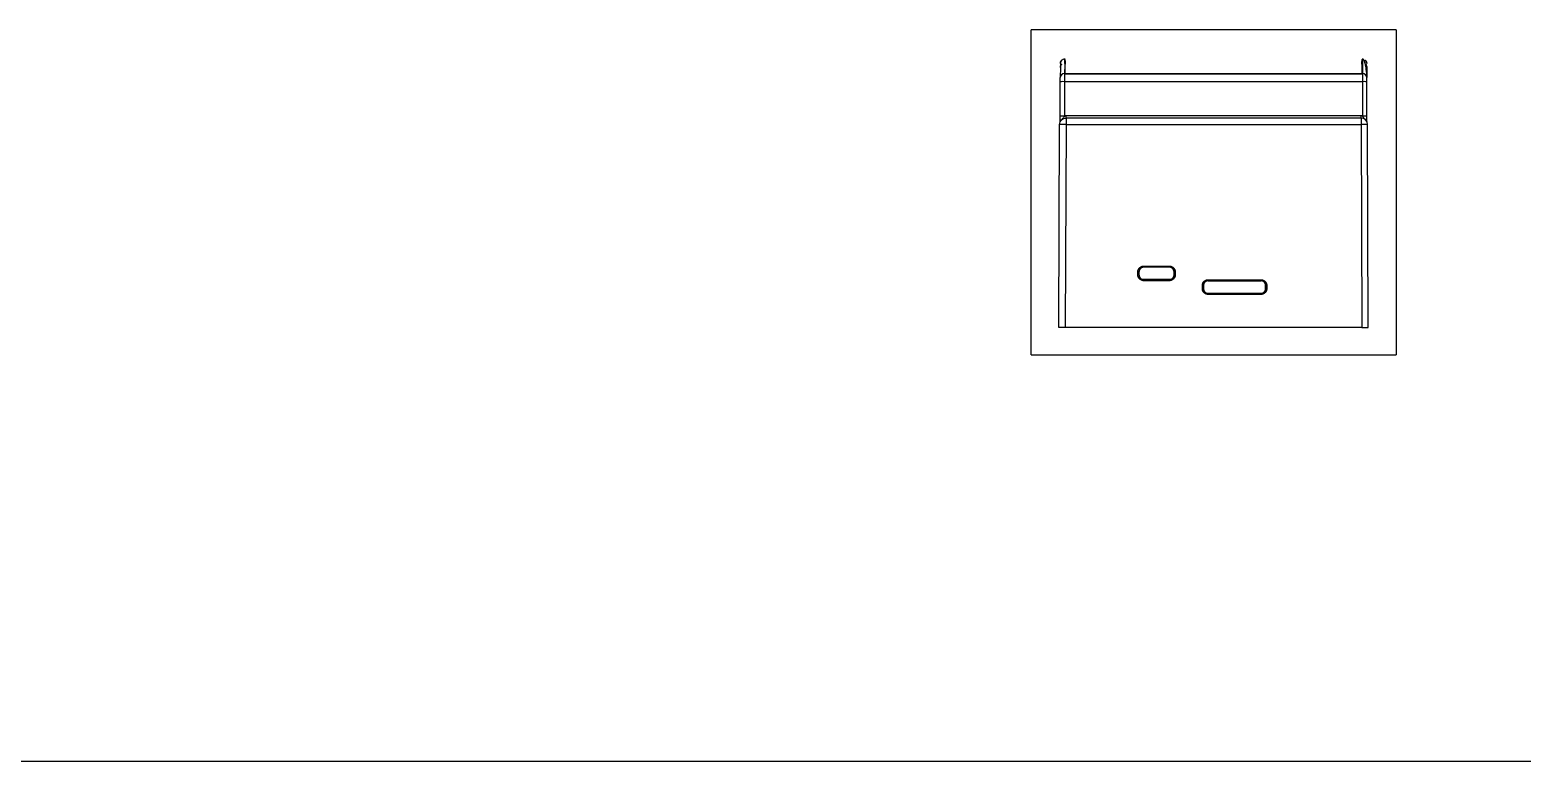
# Model space of a CAD drawing. Header units: inches. Extents: x 0 to 1189, y 0 to 841.
# Drawn here: x 594.5 to 940.5, y 0 to 169.5 of the extents above; entities that cross this region are included whole.
import ezdxf

# ---------------------------------------------------------------- set-up
doc = ezdxf.new("R2010")
doc.units = ezdxf.units.IN
doc.header["$MEASUREMENT"] = 0
doc.layers.add('1', color=7, linetype='Continuous', true_color=0xffffff)

msp = doc.modelspace()

# ---------------------------------------------------------------- linework, layer by layer
at = {"layer": '1', "color": 251}
for p, q in [((911.2718, 169.4619), (826.6493, 169.4619)), ((826.6493, 94.1401), (826.6493, 169.4619)), ((911.2718, 169.4619), (911.2718, 94.1401)), ((826.6493, 94.1401), (911.2718, 94.1401)), ((0, 0), (1189, 0))]:
    msp.add_line(p, q, dxfattribs=at)
at = {"layer": '1', "color": 21}
for p, q in [((903.4604, 162.6996), (903.464, 161.6409)), ((833.4339, 160.7577), (833.4257, 158.3986)), ((833.4339, 160.7574), (833.4343, 160.8787)), ((833.4372, 161.697), (833.4343, 160.8787)), ((833.4343, 160.8787), (833.4377, 160.8786)), ((834.4785, 159.3514), (834.4306, 159.3514)), ((903.4425, 159.2724), (834.4601, 159.2724)), ((834.4785, 159.3514), (834.4802, 159.2472)), ((834.4802, 159.2472), (903.4223, 159.2472)), ((834.5789, 159.2575), (834.539, 161.5453)), ((903.3635, 161.5453), (903.3236, 159.2575)), ((903.4223, 159.2472), (903.4241, 159.3514)), ((903.4719, 159.3514), (903.4241, 159.3514)), ((904.3767, 160.0967), (904.374, 160.8783)), ((904.4654, 161.697), (904.4655, 161.6658)), ((904.468, 160.928), (904.4682, 160.8787)), ((904.4682, 160.8787), (904.4769, 158.3981)), ((833.3946, 149.4946), (833.4223, 157.4511)), ((833.4223, 157.4511), (833.4257, 158.3986)), ((834.4273, 157.4563), (834.3996, 149.4999)), ((903.4752, 157.4563), (834.4273, 157.4563)), ((903.4752, 157.4563), (903.503, 149.4999)), ((904.4802, 157.4511), (904.4769, 158.3986)), ((904.508, 149.4946), (904.4802, 157.4511)), ((903.1581, 149.5297), (834.7445, 149.5297)), ((834.7445, 149.0316), (834.7445, 149.5297)), ((903.1581, 149.0316), (834.7445, 149.0316)), ((834.7445, 149.0316), (834.7445, 147.5306)), ((903.1581, 149.0316), (903.1581, 149.5297)), ((903.1581, 149.0316), (903.1581, 147.5306)), ((833.0728, 100.4901), (833.237, 147.5293)), ((834.7445, 147.5306), (834.5802, 100.4901)), ((834.7445, 147.5306), (903.1581, 147.5306)), ((903.1581, 147.5306), (903.3223, 100.4901)), ((904.8298, 100.4901), (904.6656, 147.5293)), ((852.7708, 114.7333), (852.7708, 114.5317)), ((852.7708, 114.7333), (858.7003, 114.7333)), ((852.7708, 114.5317), (852.7708, 114.4596)), ((858.7003, 114.5317), (852.7708, 114.5317)), ((858.7003, 114.4596), (852.7708, 114.4596)), ((858.7003, 114.7333), (858.7003, 114.5317)), ((858.7003, 114.5317), (858.7003, 114.4596)), ((851.3927, 112.7016), (851.3926, 113.3548)), ((851.5933, 113.354), (851.6653, 113.3541)), ((851.5933, 113.354), (851.5934, 112.7008)), ((851.5934, 112.7008), (851.6653, 112.7008)), ((851.6653, 113.3541), (851.6653, 112.7008)), ((852.3252, 111.6958), (859.1459, 111.6958)), ((852.7708, 111.5953), (858.7003, 111.5953)), ((852.7708, 111.5237), (852.7708, 111.5953)), ((852.7708, 111.5237), (858.7003, 111.5237)), ((852.7708, 111.5237), (852.7708, 111.3238)), ((858.7003, 111.3238), (852.7708, 111.3238)), ((858.7003, 111.5237), (858.7003, 111.5953)), ((858.7003, 111.5237), (858.7003, 111.3238)), ((859.8058, 112.7008), (859.8058, 113.3541)), ((859.8777, 113.354), (859.8058, 113.3541)), ((859.8776, 112.7008), (859.8058, 112.7008)), ((859.8776, 112.7008), (859.8777, 113.354)), ((860.0785, 113.3548), (860.0783, 112.7016)), ((867.6448, 111.3652), (867.6448, 111.5668)), ((867.6448, 111.5668), (880.0063, 111.5668)), ((867.6448, 111.3652), (867.6448, 111.2938)), ((880.0063, 111.3652), (867.6448, 111.3652)), ((867.6448, 111.2938), (880.0063, 111.2938)), ((880.0063, 111.3652), (880.0063, 111.5668)), ((880.0063, 111.2938), (880.0063, 111.3652)), ((866.368, 109.4353), (866.3678, 110.2896)), ((866.6398, 110.2888), (866.5685, 110.2888)), ((866.5685, 110.2888), (866.5687, 109.4345)), ((866.5687, 109.4345), (866.6398, 109.4346)), ((866.6398, 110.2888), (866.6398, 109.4346)), ((867.6448, 108.4296), (880.0063, 108.4296)), ((867.6448, 108.4296), (867.6448, 108.3587)), ((867.6448, 108.3587), (880.0063, 108.3587)), ((867.6448, 108.1588), (867.6448, 108.3587)), ((880.0063, 108.1588), (867.6448, 108.1588)), ((880.0063, 108.3587), (880.0063, 108.4296)), ((880.0063, 108.1588), (880.0063, 108.3587)), ((881.0825, 110.2888), (881.0113, 110.2888)), ((881.0113, 109.4346), (881.0113, 110.2888)), ((881.0113, 109.4346), (881.0823, 109.4345)), ((881.0823, 109.4345), (881.0825, 110.2888)), ((881.2832, 110.2896), (881.2831, 109.4353)), ((834.5802, 100.4901), (833.0728, 100.4901)), ((903.3223, 100.4901), (834.5802, 100.4901)), ((903.3223, 100.4901), (904.8298, 100.4901))]:
    msp.add_line(p, q, dxfattribs=at)
at = {"layer": '1', "color": 21, "extrusion": (0, 0, -1)}
msp.add_arc((-834.7445, 147.5241), 1.5075, 0.2, 90, dxfattribs=at)
at = {"layer": '1', "color": 21}
msp.add_arc((903.1581, 147.5241), 1.5075, 0.2, 90, dxfattribs=at)
for centre, major_axis, ratio, start_param, end_param in [((834.4306, 158.3951), (1.005, -0.0035), 0.95154126, 1.57411816, 3.14159298), ((903.4719, 158.3951), (-1.005, -0.0035), 0.95154126, 3.14159233, 4.70906715), ((834.4267, 157.4476), (1.005, -0.0035), 0.00872652, 1.57082679, 3.14159265), ((903.4758, 157.4476), (-1.005, -0.0035), 0.00872652, 3.14159265, 4.71235852), ((834.3989, 149.4911), (1.005, -0.0035), 0.00872648, 1.57082679, 3.14159265), ((834.7445, 147.5197), (2.002, 0.1787), 1, 1.4817859, 1.65422422), ((903.1581, 147.5197), (2.01, 0), 1, 1.39835801, 1.57079633), ((903.5036, 149.4911), (-1.005, -0.0035), 0.00872648, 3.14159265, 4.71235852), ((834.7438, 147.5241), (-1.5075, 0.0053), 0.00436328, 4.71240421, 6.28318531), ((903.1587, 147.5241), (1.5075, 0.0053), 0.00436328, 0, 1.5707811), ((851.3926, 113.3539), (-0.201, 0), 0.00436331, 3.19395303, 4.71238798), ((851.3928, 112.7007), (-0.201, 0), 0.00436331, 3.19395303, 4.71238798), ((860.0783, 112.7007), (-0.201, 0), 0.00436331, 4.71238998, 6.23082493), ((860.0784, 113.3539), (-0.201, 0), 0.00436331, 4.71238998, 6.23082493), ((866.3678, 110.2887), (-0.201, 0), 0.00436331, 3.19395303, 4.71238798), ((866.368, 109.4344), (-0.201, 0), 0.00436331, 3.19395303, 4.71238798), ((881.283, 109.4344), (-0.201, 0), 0.00436331, 4.71238998, 6.23082493), ((881.2832, 110.2887), (-0.201, 0), 0.00436331, 4.71238998, 6.23082493)]:
    msp.add_ellipse(centre, major_axis=major_axis, ratio=ratio, start_param=start_param, end_param=end_param, dxfattribs=at)
for points, degree, knots in [([(834.4422, 162.6996), (834.3114, 162.6983), (834.1233, 162.6628), (833.8887, 162.5418), (833.7842, 162.457), (833.7354, 162.4086)], 3, [0, 0, 0, 0, 0.48106445, 0.73994317, 1, 1, 1, 1]), ([(834.4385, 161.6409), (834.4386, 161.8532), (834.4389, 162.2774), (834.433, 162.6189), (834.4212, 162.6968), (834.4174, 162.6995)], 3, [0, 0, 0, 0, 0.33415604, 0.66749645, 1, 1, 1, 1]), ([(834.5206, 162.5983), (834.5212, 162.6115), (834.5186, 162.6309), (834.5072, 162.6556), (834.494, 162.6731), (834.4772, 162.6876), (834.452, 162.7014), (834.4317, 162.7058), (834.4175, 162.7062)], 3, [0, 0, 0, 0, 0.22872023, 0.35532505, 0.48744401, 0.62174889, 0.75441398, 1, 1, 1, 1]), ([(903.4848, 162.6966), (903.4716, 162.6962), (903.4461, 162.6912), (903.411, 162.6691), (903.3876, 162.6353), (903.3823, 162.6106), (903.3819, 162.5979)], 3, [0, 0, 0, 0, 0.24407533, 0.50615907, 0.76434247, 1, 1, 1, 1]), ([(833.4343, 160.8787), (833.452, 161.0209), (833.4813, 161.2562), (833.6527, 161.494), (833.7904, 161.579), (833.508, 161.2523), (833.4615, 160.9423), (833.4339, 160.7577)], 3, [0, 0, 0, 0, 0.22235857, 0.36765806, 0.49878257, 0.70152085, 1, 1, 1, 1]), ([(833.4372, 161.697), (833.4374, 161.7131), (833.438, 161.7449), (833.4416, 161.7917), (833.4471, 161.837), (833.4544, 161.8803), (833.4631, 161.9217), (833.4731, 161.961), (833.4841, 161.998), (833.4959, 162.0328), (833.5081, 162.0651), (833.5349, 162.1294), (833.5818, 162.2186), (833.6406, 162.3024), (833.6843, 162.355), (833.7126, 162.386), (833.7309, 162.4046), (833.7367, 162.4104), (833.7331, 162.4068), (833.7231, 162.3967), (833.7063, 162.3791), (833.6836, 162.354), (833.6559, 162.3207), (833.6242, 162.2789), (833.5911, 162.2297), (833.5582, 162.1736), (833.5269, 162.1111), (833.498, 162.0409), (833.4728, 161.9635), (833.4533, 161.8795), (833.44, 161.7899), (833.4381, 161.7284), (833.4372, 161.697)], 3, [0, 0, 0, 0, 0.02526589, 0.04986712, 0.07373507, 0.09680683, 0.11902581, 0.14034228, 0.16071378, 0.18010556, 0.19849093, 0.21585168, 0.29198357, 0.36289088, 0.40375952, 0.43907681, 0.47010555, 0.49873035, 0.52456047, 0.5498014, 0.57551777, 0.60271343, 0.63222618, 0.66468228, 0.70049767, 0.73603998, 0.77413261, 0.81479486, 0.857939, 0.90338002, 0.95084739, 1, 1, 1, 1]), ([(834.4306, 159.3514), (834.4304, 159.287), (834.4301, 159.1913), (834.4295, 158.9464), (834.4293, 158.7973), (834.4287, 158.4599), (834.4284, 158.2718), (834.4279, 157.8746), (834.4276, 157.6656), (834.4273, 157.4563)], 3, [0, 0, 0, 0, 0.25, 0.25, 0.5, 0.5, 0.75, 0.75, 1, 1, 1, 1]), ([(903.3635, 161.5453), (903.3727, 162.0707), (903.3773, 162.3345), (903.3818, 162.5952), (903.3819, 162.5998)], 2, [0, 0, 0, 0.50020394, 0.50020394, 1, 1, 1]), ([(904.4654, 161.697), (904.4651, 161.7131), (904.4645, 161.7449), (904.4609, 161.7917), (904.4554, 161.837), (904.4482, 161.8803), (904.4394, 161.9217), (904.4294, 161.961), (904.4184, 161.998), (904.4067, 162.0328), (904.3944, 162.0651), (904.3676, 162.1294), (904.3208, 162.2186), (904.2619, 162.3024), (904.2183, 162.355), (904.1899, 162.386), (904.1716, 162.4046), (904.1658, 162.4104), (904.1694, 162.4068), (904.1794, 162.3967), (904.1962, 162.3791), (904.2136, 162.3599), (904.2247, 162.3468), (904.2278, 162.3431)], 3, [0, 0, 0, 0, 0.0412252, 0.08136591, 0.12031016, 0.15795531, 0.19420901, 0.22899011, 0.26222937, 0.29387006, 0.32386862, 0.35219537, 0.47641631, 0.59211256, 0.65879605, 0.71642167, 0.76704986, 0.81375564, 0.85590147, 0.89708595, 0.93904618, 0.9834201, 1, 1, 1, 1]), ([(904.2457, 161.4132), (904.2417, 161.419), (904.2032, 161.4743), (904.1421, 161.5576), (904.2322, 161.5158), (904.4231, 161.2602), (904.4513, 161.0217), (904.4682, 160.8787)], 3, [0, 0, 0, 0, 0.02099209, 0.20601318, 0.40818201, 0.64512108, 1, 1, 1, 1]), ([(904.3453, 162.1701), (904.3555, 162.1513), (904.3762, 162.1096), (904.4046, 162.0409), (904.4297, 161.9635), (904.4492, 161.8795), (904.4625, 161.7899), (904.4644, 161.7284), (904.4654, 161.697)], 3, [0, 0, 0, 0, 0.13574644, 0.2913355, 0.45642122, 0.63029561, 0.81192362, 1, 1, 1, 1]), ([(833.3899, 148.1515), (833.3901, 148.2025), (833.3903, 148.2624), (833.3906, 148.3553), (833.391, 148.4658), (833.3914, 148.5756), (833.3918, 148.6982), (833.3922, 148.8214), (833.3927, 148.9522), (833.3931, 149.0849), (833.3936, 149.2202), (833.3941, 149.3582), (833.3946, 149.4946)], 2, [0, 0, 0, 0.11257079, 0.11257079, 0.29005663, 0.29005663, 0.46754247, 0.46754247, 0.64502831, 0.64502831, 0.82251416, 0.82251416, 1, 1, 1]), ([(834.3997, 149.4993), (834.3975, 149.4945), (834.39, 149.4783), (834.3735, 149.4333), (834.3362, 149.3458), (834.24, 149.1841), (834.0742, 148.9957), (833.8857, 148.8196), (833.7478, 148.6684), (833.707, 148.6206), (833.6934, 148.6046)], 3, [0, 0, 0, 0, 0.01245029, 0.04189781, 0.11282912, 0.23808295, 0.49969572, 0.75160927, 0.91711165, 1, 1, 1, 1]), ([(903.503, 149.4999), (903.5505, 149.3553), (903.6216, 149.2174), (903.8367, 148.9861), (903.9305, 148.8998), (904.1147, 148.7155), (904.2024, 148.6123), (904.2092, 148.6047)], 3, [0, 0, 0, 0, 0.5, 0.5, 0.75, 0.75, 1, 1, 1, 1]), ([(904.5126, 148.1569), (904.5126, 148.1721), (904.5124, 148.218), (904.5122, 148.2903), (904.5119, 148.3573), (904.5118, 148.3947), (904.5117, 148.4116), (904.5117, 148.4339), (904.5115, 148.4738), (904.5113, 148.5428), (904.5109, 148.6469), (904.5105, 148.7656), (904.5102, 148.8628), (904.51, 148.9184), (904.5099, 148.9488), (904.5098, 148.9758), (904.5096, 149.0112), (904.5095, 149.052), (904.5093, 149.1055), (904.5091, 149.1599), (904.5089, 149.2283), (904.5086, 149.307), (904.5083, 149.4001), (904.5081, 149.4629), (904.508, 149.4946)], 3, [0, 0, 0, 0, 0.05063972, 0.14801612, 0.21336247, 0.23409535, 0.24548577, 0.25890503, 0.29054762, 0.34475869, 0.42781415, 0.5328396, 0.60583637, 0.62996319, 0.64547863, 0.66718572, 0.68451306, 0.71640942, 0.74828548, 0.78933732, 0.82271304, 0.88095578, 0.94003398, 1, 1, 1, 1]), ([(851.3926, 113.3548), (851.393, 113.6125), (851.5084, 113.8661), (851.619, 114.1091), (851.8161, 114.307), (852.0128, 114.5045), (852.2565, 114.6163), (852.5103, 114.7328), (852.7708, 114.7333)], 2, [0, 0, 0, 0.25, 0.25, 0.5, 0.5, 0.75, 0.75, 1, 1, 1]), ([(852.7708, 114.4596), (852.6626, 114.4595), (852.5553, 114.4377), (852.4495, 114.4163), (852.3481, 114.3744), (852.2477, 114.3329), (852.1568, 114.2727), (852.0657, 114.2124), (851.9891, 114.1358), (851.9131, 114.0599), (851.8521, 113.968), (851.7924, 113.878), (851.7504, 113.7767), (851.7088, 113.6763), (851.6871, 113.5695), (851.6654, 113.4627), (851.6653, 113.3541)], 2, [0, 0, 0, 0.125, 0.125, 0.25, 0.25, 0.375, 0.375, 0.5, 0.5, 0.625, 0.625, 0.75, 0.75, 0.875, 0.875, 1, 1, 1]), ([(858.7003, 114.7333), (858.958, 114.7328), (859.2115, 114.6173), (859.4545, 114.5067), (859.6523, 114.3096), (859.8498, 114.1129), (859.9616, 113.8691), (860.078, 113.6152), (860.0785, 113.3548)], 2, [0, 0, 0, 0.25, 0.25, 0.5, 0.5, 0.75, 0.75, 1, 1, 1]), ([(859.8058, 113.3541), (859.8057, 113.4622), (859.7839, 113.5695), (859.7625, 113.6753), (859.7206, 113.7767), (859.6791, 113.8771), (859.6189, 113.968), (859.5586, 114.0591), (859.482, 114.1358), (859.4061, 114.2117), (859.3142, 114.2727), (859.2242, 114.3324), (859.1229, 114.3744), (859.0225, 114.416), (858.9157, 114.4377), (858.8089, 114.4595), (858.7003, 114.4596)], 2, [0, 0, 0, 0.125, 0.125, 0.25, 0.25, 0.375, 0.375, 0.5, 0.5, 0.625, 0.625, 0.75, 0.75, 0.875, 0.875, 1, 1, 1]), ([(852.7708, 111.3238), (852.5132, 111.3243), (852.2597, 111.4397), (852.0168, 111.5503), (851.819, 111.7473), (851.6216, 111.9439), (851.5097, 112.1875), (851.3933, 112.4412), (851.3927, 112.7016)], 2, [0, 0, 0, 0.25, 0.25, 0.5, 0.5, 0.75, 0.75, 1, 1, 1]), ([(851.6653, 112.7008), (851.6654, 112.5927), (851.6871, 112.4853), (851.7085, 112.3795), (851.7504, 112.2782), (851.792, 112.1777), (851.8521, 112.0869), (851.9125, 111.9958), (851.9891, 111.9191), (852.0649, 111.8432), (852.1568, 111.7822), (852.2468, 111.7225), (852.3481, 111.6805), (852.4485, 111.6388), (852.5553, 111.6171), (852.6621, 111.5954), (852.7708, 111.5953)], 2, [0, 0, 0, 0.125, 0.125, 0.25, 0.25, 0.375, 0.375, 0.5, 0.5, 0.625, 0.625, 0.75, 0.75, 0.875, 0.875, 1, 1, 1]), ([(860.0783, 112.7016), (860.0778, 112.444), (859.9623, 112.1905), (859.8517, 111.9477), (859.6546, 111.7499), (859.458, 111.5525), (859.2143, 111.4407), (858.9606, 111.3243), (858.7003, 111.3238)], 2, [0, 0, 0, 0.25, 0.25, 0.5, 0.5, 0.75, 0.75, 1, 1, 1]), ([(858.7003, 111.5953), (858.8084, 111.5954), (858.9157, 111.6171), (859.0215, 111.6385), (859.1229, 111.6805), (859.2233, 111.722), (859.3142, 111.7822), (859.4053, 111.8425), (859.482, 111.9191), (859.5579, 111.995), (859.6189, 112.0869), (859.6786, 112.1768), (859.7206, 112.2782), (859.7622, 112.3786), (859.7839, 112.4853), (859.8057, 112.5922), (859.8058, 112.7008)], 2, [0, 0, 0, 0.125, 0.125, 0.25, 0.25, 0.375, 0.375, 0.5, 0.5, 0.625, 0.625, 0.75, 0.75, 0.875, 0.875, 1, 1, 1]), ([(866.3678, 110.2896), (866.3682, 110.5292), (866.4754, 110.7644), (866.578, 110.9895), (866.761, 111.1727), (866.9432, 111.3553), (867.1691, 111.4588), (867.404, 111.5664), (867.6448, 111.5668)], 2, [0, 0, 0, 0.25, 0.25, 0.5, 0.5, 0.75, 0.75, 1, 1, 1]), ([(867.6448, 111.3652), (867.3629, 111.3652), (867.0829, 111.2492), (866.6844, 110.8506), (866.5685, 110.5705), (866.5685, 110.2888)], 3, [0, 0, 0, 0, 0.5, 0.5, 1, 1, 1, 1]), ([(867.6448, 111.2938), (867.5464, 111.2937), (867.4489, 111.274), (867.3527, 111.2545), (867.2605, 111.2164), (867.1693, 111.1787), (867.0866, 111.1239), (867.0039, 111.0691), (866.9341, 110.9995), (866.8651, 110.9305), (866.8096, 110.8469), (866.7554, 110.7652), (866.7172, 110.673), (866.6793, 110.5818), (866.6596, 110.4847), (866.6399, 110.3876), (866.6398, 110.2888)], 2, [0, 0, 0, 0.125, 0.125, 0.25, 0.25, 0.375, 0.375, 0.5, 0.5, 0.625, 0.625, 0.75, 0.75, 0.875, 0.875, 1, 1, 1]), ([(880.0063, 111.5668), (880.2459, 111.5664), (880.4811, 111.4591), (880.7061, 111.3564), (880.8893, 111.1735), (881.0719, 110.9912), (881.1753, 110.7652), (881.2828, 110.5303), (881.2832, 110.2896)], 2, [0, 0, 0, 0.25, 0.25, 0.5, 0.5, 0.75, 0.75, 1, 1, 1]), ([(881.0825, 110.2888), (881.0826, 110.5705), (880.9666, 110.8506), (880.5681, 111.2492), (880.2881, 111.3652), (880.0063, 111.3652)], 3, [0, 0, 0, 0, 0.5, 0.5, 1, 1, 1, 1]), ([(881.0113, 110.2888), (881.0112, 110.3871), (880.9914, 110.4847), (880.972, 110.5808), (880.9338, 110.673), (880.8961, 110.7643), (880.8414, 110.8469), (880.7866, 110.9297), (880.7169, 110.9995), (880.648, 111.0685), (880.5644, 111.1239), (880.4826, 111.1782), (880.3905, 111.2164), (880.2993, 111.2542), (880.2021, 111.274), (880.1051, 111.2937), (880.0063, 111.2938)], 2, [0, 0, 0, 0.125, 0.125, 0.25, 0.25, 0.375, 0.375, 0.5, 0.5, 0.625, 0.625, 0.75, 0.75, 0.875, 0.875, 1, 1, 1]), ([(867.6448, 108.1588), (867.4052, 108.1593), (867.1701, 108.2665), (866.9452, 108.3691), (866.762, 108.5519), (866.5795, 108.7341), (866.476, 108.9599), (866.3685, 109.1947), (866.368, 109.4353)], 2, [0, 0, 0, 0.25, 0.25, 0.5, 0.5, 0.75, 0.75, 1, 1, 1]), ([(866.5687, 109.4345), (866.5687, 109.1528), (866.6847, 108.8729), (867.0831, 108.4746), (867.3631, 108.3586), (867.6448, 108.3587)], 3, [0, 0, 0, 0, 0.5, 0.5, 1, 1, 1, 1]), ([(866.6398, 109.4346), (866.6399, 109.3362), (866.6596, 109.2387), (866.679, 109.1425), (866.7172, 109.0503), (866.7549, 108.9591), (866.8096, 108.8764), (866.8645, 108.7937), (866.9341, 108.7239), (867.0031, 108.6549), (867.0866, 108.5994), (867.1684, 108.5452), (867.2605, 108.507), (867.3518, 108.4691), (867.4489, 108.4494), (867.5459, 108.4297), (867.6448, 108.4296)], 2, [0, 0, 0, 0.125, 0.125, 0.25, 0.25, 0.375, 0.375, 0.5, 0.5, 0.625, 0.625, 0.75, 0.75, 0.875, 0.875, 1, 1, 1]), ([(881.2831, 109.4353), (881.2825, 109.1958), (881.1753, 108.9607), (881.0726, 108.7358), (880.8897, 108.5526), (880.7075, 108.3702), (880.4817, 108.2668), (880.2469, 108.1593), (880.0063, 108.1588)], 2, [0, 0, 0, 0.25, 0.25, 0.5, 0.5, 0.75, 0.75, 1, 1, 1]), ([(880.0063, 108.4296), (880.1046, 108.4297), (880.2021, 108.4494), (880.2983, 108.4688), (880.3905, 108.507), (880.4817, 108.5447), (880.5644, 108.5994), (880.6472, 108.6543), (880.7169, 108.7239), (880.7859, 108.7929), (880.8414, 108.8764), (880.8956, 108.9582), (880.9338, 109.0503), (880.9717, 109.1416), (880.9914, 109.2387), (881.0112, 109.3357), (881.0113, 109.4346)], 2, [0, 0, 0, 0.125, 0.125, 0.25, 0.25, 0.375, 0.375, 0.5, 0.5, 0.625, 0.625, 0.75, 0.75, 0.875, 0.875, 1, 1, 1]), ([(880.0063, 108.3587), (880.2879, 108.3586), (880.5679, 108.4746), (880.9663, 108.8729), (881.0823, 109.1528), (881.0823, 109.4345)], 3, [0, 0, 0, 0, 0.5, 0.5, 1, 1, 1, 1])]:
    msp.add_open_spline(points, degree=degree, knots=knots, dxfattribs=at)
for points, degree in [([(904.172, 161.352), (903.9193, 162.7133), (903.5197, 162.6388)], 2), ([(833.4415, 160.9263), (833.4406, 160.8786)], 1), ([(834.4385, 161.6425), (834.4359, 161.0909), (834.4333, 160.3248), (834.4306, 159.3514)], 3), ([(834.4385, 161.6425), (834.4481, 161.0909), (834.4615, 160.3248), (834.4785, 159.3514)], 3), ([(834.5252, 162.3351), (834.5298, 162.0713), (834.539, 161.5453)], 2), ([(903.4241, 159.3514), (903.441, 160.3248), (903.4544, 161.0909), (903.464, 161.6425)], 3), ([(903.464, 161.6409), (903.4659, 161.0895), (903.4685, 160.3248), (903.4719, 159.3514)], 3), ([(903.4719, 159.3514), (903.4723, 159.0882), (903.4737, 158.3122), (903.4752, 157.4563)], 3), ([(904.4769, 158.3986), (904.5043, 160.4657), (904.172, 161.352)], 2), ([(904.4646, 160.8786), (904.4598, 161.0053)], 1), ([(852.7708, 114.5317), (852.1541, 114.5317), (851.5932, 113.9705), (851.5933, 113.354)], 3), ([(859.8777, 113.354), (859.8778, 113.9705), (859.3169, 114.5317), (858.7003, 114.5317)], 3), ([(851.5934, 112.7008), (851.5935, 112.0843), (852.1544, 111.5236), (852.7708, 111.5237)], 3), ([(858.7003, 111.5237), (859.3166, 111.5236), (859.8775, 112.0843), (859.8776, 112.7008)], 3)]:
    msp.add_open_spline(points, degree=degree, dxfattribs=at)

doc.saveas('drawing.dxf')
